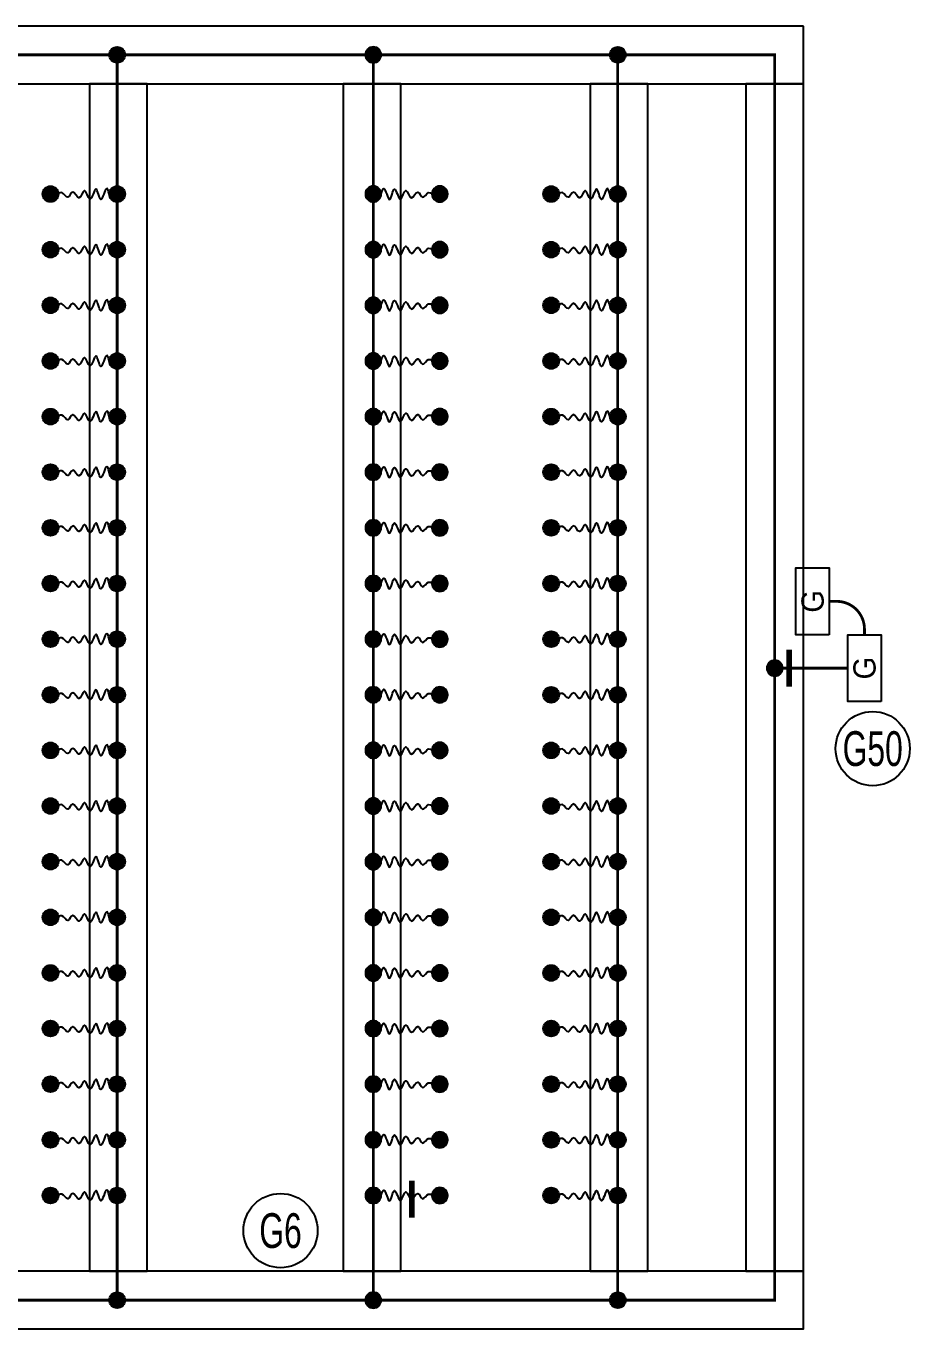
# Model space of a CAD drawing. Header units: millimetres. Extents: x -120884 to 122161, y 4425 to 84147.
# Drawn here: x -47852 to -38393, y 36687 to 50738 of the extents above; entities that cross this region are included whole.
import ezdxf
from ezdxf.enums import TextEntityAlignment as Align

# ---------------------------------------------------------------- set-up
doc = ezdxf.new("R2010")
doc.units = ezdxf.units.MM
doc.header["$LTSCALE"] = 150
doc.linetypes.add('D1', pattern=[3, 1, -1, 1])
for name, color, linetype in [('------99 Grounding_Grounding Terminal Board_T', 2, 'Continuous'), ('-----21 Embeded Wire in Ceiling or Wall_전기', 3, 'Continuous'), ('-----27 Communication Cable Tray', 2, 'Continuous'), ('-----29 Indicator', 1, 'Continuous'), ('-----30 Text', 2, 'Continuous')]:
    doc.layers.add(name, color=color, linetype=linetype)
doc.styles.add('ELEC', font='')
doc.styles.get('ELEC').set_extended_font_data('Dotum')

# ---------------------------------------------------------------- blocks, each defined once
blk = doc.blocks.new('A13')
blk.add_lwpolyline([(-5.759123780535447e-06, -299.9999958128319), (-5.759123780535447e-06, 4.187168087810278e-06), (599.9999942408763, 4.187168087810278e-06), (599.9999942408763, -299.9999958128319)], close=True)
at = {"style": 'ELEC'}
blk.add_text('G', height=200, dxfattribs=at).set_placement((299.9999942408758, -149.9999958128319), align=Align.MIDDLE)
blk = doc.blocks.new('A$C10f95c32')
h = blk.add_hatch(color=0)
edge = h.paths.add_edge_path()
edge.add_arc((64.00719340983778, 64.00719340983778), 64.0071934098378, 720.0000000000341, 1080.000000000034, ccw=False)
at = {"color": 0}
blk.add_circle((64.00719340983778, 64.00719340983778), 64.0071934098378, dxfattribs=at)

msp = doc.modelspace()

# ---------------------------------------------------------------- linework, layer by layer
at = {"layer": '-----21 Embeded Wire in Ceiling or Wall_전기', "linetype": 'D1', "ltscale": 0.5, "const_width": 30, "elevation": 6.03217089559932e-10}
msp.add_lwpolyline([(-99799.64994898603, 50427.09825477318), (-39775.63594410513, 50427.09825477318), (-39775.63594410513, 36997.71269634494), (-99799.64994898603, 36997.71269634494)], close=True, dxfattribs=at)
at = {"layer": '-----21 Embeded Wire in Ceiling or Wall_전기', "linetype": 'D1', "ltscale": 0.5, "const_width": 30}
for points, elevation in [([(-46869.0150966635, 36997.71269634494), (-46869.0150966635, 50427.09825477318)], 6.03217089559932e-10), ([(-44106.26776992806, 36997.71269634494), (-44106.26776992806, 50427.09825477318)], 6.03217089559932e-10), ([(-41469.0150966635, 36997.71269634494), (-41469.0150966635, 50427.09825477318)], 6.03217089559932e-10), ([(-38987.64143832041, 43813.63047018053), (-39775.63594410513, 43813.63047018053)], 9.153958745935732e-10)]:
    msp.add_lwpolyline(points, dxfattribs=dict(at, elevation=elevation))
at = {"layer": '-----21 Embeded Wire in Ceiling or Wall_전기', "linetype": 'D1', "ltscale": 0.5, "const_width": 30, "elevation": 3.165766516662928e-10}
msp.add_lwpolyline([(-38807.64143329579, 44173.63047018053), (-38807.64143329579, 44233.63047018053, 0.414213562373095), (-39107.64143329579, 44533.63047018053), (-39187.64142827119, 44533.63047018053)], format="xyb", dxfattribs=at)
at = {"layer": '-----21 Embeded Wire in Ceiling or Wall_전기'}
for points in [[(-46869.01509667092, 48926.22203421002), (-46922.68903216856, 48867.39000598618), (-46981.82421840492, 48984.87472266066), (-47045.72188344991, 48868.06884000232), (-47096.70129249638, 48978.76335923994), (-47163.99483441698, 48872.14370137439), (-47221.09301022577, 48963.82251042142), (-47281.58964140617, 48885.72595352304), (-47348.88318332678, 48948.20375622433), (-47401.22145882269, 48891.15848292751), (-47464.60858201256, 48941.41170151249), (-47548.21625680613, 48912.21069516658), (-47587.6414332939, 48926.22203421002)], [(-44106.26776992064, 48926.22203421002), (-44052.59383442299, 48867.39000598618), (-43993.45864818664, 48984.87472266066), (-43929.56098314165, 48868.06884000232), (-43878.58157409518, 48978.76335923994), (-43811.28803217458, 48872.14370137439), (-43754.18985636579, 48963.82251042142), (-43693.69322518539, 48885.72595352304), (-43626.39968326478, 48948.20375622433), (-43574.06140776887, 48891.15848292751), (-43510.674284579, 48941.41170151249), (-43427.06660978543, 48912.21069516658), (-43387.64143329766, 48926.22203421002)], [(-41469.01509667092, 48926.22203421002), (-41522.68903216856, 48867.39000598618), (-41581.82421840492, 48984.87472266066), (-41645.72188344991, 48868.06884000232), (-41696.70129249638, 48978.76335923994), (-41763.99483441698, 48872.14370137439), (-41821.09301022577, 48963.82251042142), (-41881.58964140617, 48885.72595352304), (-41948.88318332678, 48948.20375622433), (-42001.22145882269, 48891.15848292751), (-42064.60858201256, 48941.41170151249), (-42148.21625680613, 48912.21069516658), (-42187.6414332939, 48926.22203421002)], [(-46869.01509667092, 48326.22203421002), (-46922.68903216856, 48267.39000598618), (-46981.82421840492, 48384.87472266066), (-47045.72188344991, 48268.06884000232), (-47096.70129249638, 48378.76335923994), (-47163.99483441698, 48272.14370137439), (-47221.09301022577, 48363.82251042142), (-47281.58964140617, 48285.72595352304), (-47348.88318332678, 48348.20375622433), (-47401.22145882269, 48291.15848292751), (-47464.60858201256, 48341.41170151249), (-47548.21625680613, 48312.21069516658), (-47587.6414332939, 48326.22203421002)], [(-44106.26776992064, 48326.22203421002), (-44052.59383442299, 48267.39000598618), (-43993.45864818664, 48384.87472266066), (-43929.56098314165, 48268.06884000232), (-43878.58157409518, 48378.76335923994), (-43811.28803217458, 48272.14370137439), (-43754.18985636579, 48363.82251042142), (-43693.69322518539, 48285.72595352304), (-43626.39968326478, 48348.20375622433), (-43574.06140776887, 48291.15848292751), (-43510.674284579, 48341.41170151249), (-43427.06660978543, 48312.21069516658), (-43387.64143329766, 48326.22203421002)], [(-41469.01509667092, 48326.22203421002), (-41522.68903216856, 48267.39000598618), (-41581.82421840492, 48384.87472266066), (-41645.72188344991, 48268.06884000232), (-41696.70129249638, 48378.76335923994), (-41763.99483441698, 48272.14370137439), (-41821.09301022577, 48363.82251042142), (-41881.58964140617, 48285.72595352304), (-41948.88318332678, 48348.20375622433), (-42001.22145882269, 48291.15848292751), (-42064.60858201256, 48341.41170151249), (-42148.21625680613, 48312.21069516658), (-42187.6414332939, 48326.22203421002)], [(-46869.01509667092, 47726.22203421002), (-46922.68903216856, 47667.39000598618), (-46981.82421840492, 47784.87472266066), (-47045.72188344991, 47668.06884000232), (-47096.70129249638, 47778.76335923994), (-47163.99483441698, 47672.14370137439), (-47221.09301022577, 47763.82251042142), (-47281.58964140617, 47685.72595352304), (-47348.88318332678, 47748.20375622433), (-47401.22145882269, 47691.15848292751), (-47464.60858201256, 47741.41170151249), (-47548.21625680613, 47712.21069516658), (-47587.6414332939, 47726.22203421002)], [(-44106.26776992064, 47726.22203421002), (-44052.59383442299, 47667.39000598618), (-43993.45864818664, 47784.87472266066), (-43929.56098314165, 47668.06884000232), (-43878.58157409518, 47778.76335923994), (-43811.28803217458, 47672.14370137439), (-43754.18985636579, 47763.82251042142), (-43693.69322518539, 47685.72595352304), (-43626.39968326478, 47748.20375622433), (-43574.06140776887, 47691.15848292751), (-43510.674284579, 47741.41170151249), (-43427.06660978543, 47712.21069516658), (-43387.64143329766, 47726.22203421002)], [(-41469.01509667092, 47726.22203421002), (-41522.68903216856, 47667.39000598618), (-41581.82421840492, 47784.87472266066), (-41645.72188344991, 47668.06884000232), (-41696.70129249638, 47778.76335923994), (-41763.99483441698, 47672.14370137439), (-41821.09301022577, 47763.82251042142), (-41881.58964140617, 47685.72595352304), (-41948.88318332678, 47748.20375622433), (-42001.22145882269, 47691.15848292751), (-42064.60858201256, 47741.41170151249), (-42148.21625680613, 47712.21069516658), (-42187.6414332939, 47726.22203421002)], [(-46869.01509667092, 47126.22203421002), (-46922.68903216856, 47067.39000598618), (-46981.82421840492, 47184.87472266066), (-47045.72188344991, 47068.06884000232), (-47096.70129249638, 47178.76335923994), (-47163.99483441698, 47072.14370137439), (-47221.09301022577, 47163.82251042142), (-47281.58964140617, 47085.72595352304), (-47348.88318332678, 47148.20375622433), (-47401.22145882269, 47091.15848292751), (-47464.60858201256, 47141.41170151249), (-47548.21625680613, 47112.21069516658), (-47587.6414332939, 47126.22203421002)], [(-44106.26776992064, 47126.22203421002), (-44052.59383442299, 47067.39000598618), (-43993.45864818664, 47184.87472266066), (-43929.56098314165, 47068.06884000232), (-43878.58157409518, 47178.76335923994), (-43811.28803217458, 47072.14370137439), (-43754.18985636579, 47163.82251042142), (-43693.69322518539, 47085.72595352304), (-43626.39968326478, 47148.20375622433), (-43574.06140776887, 47091.15848292751), (-43510.674284579, 47141.41170151249), (-43427.06660978543, 47112.21069516658), (-43387.64143329766, 47126.22203421002)], [(-41469.01509667092, 47126.22203421002), (-41522.68903216856, 47067.39000598618), (-41581.82421840492, 47184.87472266066), (-41645.72188344991, 47068.06884000232), (-41696.70129249638, 47178.76335923994), (-41763.99483441698, 47072.14370137439), (-41821.09301022577, 47163.82251042142), (-41881.58964140617, 47085.72595352304), (-41948.88318332678, 47148.20375622433), (-42001.22145882269, 47091.15848292751), (-42064.60858201256, 47141.41170151249), (-42148.21625680613, 47112.21069516658), (-42187.6414332939, 47126.22203421002)], [(-46869.01509667092, 46526.22203421002), (-46922.68903216856, 46467.39000598618), (-46981.82421840492, 46584.87472266066), (-47045.72188344991, 46468.06884000232), (-47096.70129249638, 46578.76335923994), (-47163.99483441698, 46472.14370137439), (-47221.09301022577, 46563.82251042142), (-47281.58964140617, 46485.72595352304), (-47348.88318332678, 46548.20375622433), (-47401.22145882269, 46491.15848292751), (-47464.60858201256, 46541.41170151249), (-47548.21625680613, 46512.21069516658), (-47587.6414332939, 46526.22203421002)], [(-44106.26776992064, 46526.22203421002), (-44052.59383442299, 46467.39000598618), (-43993.45864818664, 46584.87472266066), (-43929.56098314165, 46468.06884000232), (-43878.58157409518, 46578.76335923994), (-43811.28803217458, 46472.14370137439), (-43754.18985636579, 46563.82251042142), (-43693.69322518539, 46485.72595352304), (-43626.39968326478, 46548.20375622433), (-43574.06140776887, 46491.15848292751), (-43510.674284579, 46541.41170151249), (-43427.06660978543, 46512.21069516658), (-43387.64143329766, 46526.22203421002)], [(-41469.01509667092, 46526.22203421002), (-41522.68903216856, 46467.39000598618), (-41581.82421840492, 46584.87472266066), (-41645.72188344991, 46468.06884000232), (-41696.70129249638, 46578.76335923994), (-41763.99483441698, 46472.14370137439), (-41821.09301022577, 46563.82251042142), (-41881.58964140617, 46485.72595352304), (-41948.88318332678, 46548.20375622433), (-42001.22145882269, 46491.15848292751), (-42064.60858201256, 46541.41170151249), (-42148.21625680613, 46512.21069516658), (-42187.6414332939, 46526.22203421002)], [(-46869.01509667089, 45926.22203421002), (-46922.68903216854, 45867.39000598618), (-46981.82421840489, 45984.87472266066), (-47045.72188344988, 45868.06884000232), (-47096.70129249635, 45978.76335923994), (-47163.99483441695, 45872.14370137439), (-47221.09301022574, 45963.82251042142), (-47281.58964140614, 45885.72595352304), (-47348.88318332675, 45948.20375622433), (-47401.22145882266, 45891.15848292751), (-47464.60858201253, 45941.41170151249), (-47548.2162568061, 45912.21069516658), (-47587.64143329387, 45926.22203421002)], [(-44106.26776992064, 45926.22203421002), (-44052.59383442299, 45867.39000598618), (-43993.45864818664, 45984.87472266066), (-43929.56098314165, 45868.06884000232), (-43878.58157409518, 45978.76335923994), (-43811.28803217458, 45872.14370137439), (-43754.18985636579, 45963.82251042142), (-43693.69322518539, 45885.72595352304), (-43626.39968326478, 45948.20375622433), (-43574.06140776887, 45891.15848292751), (-43510.674284579, 45941.41170151249), (-43427.06660978543, 45912.21069516658), (-43387.64143329766, 45926.22203421002)], [(-41469.01509667089, 45926.22203421002), (-41522.68903216854, 45867.39000598618), (-41581.82421840489, 45984.87472266066), (-41645.72188344988, 45868.06884000232), (-41696.70129249635, 45978.76335923994), (-41763.99483441695, 45872.14370137439), (-41821.09301022574, 45963.82251042142), (-41881.58964140614, 45885.72595352304), (-41948.88318332675, 45948.20375622433), (-42001.22145882266, 45891.15848292751), (-42064.60858201253, 45941.41170151249), (-42148.2162568061, 45912.21069516658), (-42187.64143329387, 45926.22203421002)], [(-46869.01509667089, 45326.22203421002), (-46922.68903216854, 45267.39000598618), (-46981.82421840489, 45384.87472266066), (-47045.72188344988, 45268.06884000232), (-47096.70129249635, 45378.76335923994), (-47163.99483441695, 45272.14370137439), (-47221.09301022574, 45363.82251042142), (-47281.58964140614, 45285.72595352304), (-47348.88318332675, 45348.20375622433), (-47401.22145882266, 45291.15848292751), (-47464.60858201253, 45341.41170151249), (-47548.2162568061, 45312.21069516658), (-47587.64143329387, 45326.22203421002)], [(-44106.26776992064, 45326.22203421002), (-44052.59383442299, 45267.39000598618), (-43993.45864818664, 45384.87472266066), (-43929.56098314165, 45268.06884000232), (-43878.58157409518, 45378.76335923994), (-43811.28803217458, 45272.14370137439), (-43754.18985636579, 45363.82251042142), (-43693.69322518539, 45285.72595352304), (-43626.39968326478, 45348.20375622433), (-43574.06140776887, 45291.15848292751), (-43510.674284579, 45341.41170151249), (-43427.06660978543, 45312.21069516658), (-43387.64143329766, 45326.22203421002)], [(-41469.01509667089, 45326.22203421002), (-41522.68903216854, 45267.39000598618), (-41581.82421840489, 45384.87472266066), (-41645.72188344988, 45268.06884000232), (-41696.70129249635, 45378.76335923994), (-41763.99483441695, 45272.14370137439), (-41821.09301022574, 45363.82251042142), (-41881.58964140614, 45285.72595352304), (-41948.88318332675, 45348.20375622433), (-42001.22145882266, 45291.15848292751), (-42064.60858201253, 45341.41170151249), (-42148.2162568061, 45312.21069516658), (-42187.64143329387, 45326.22203421002)], [(-46869.01509667089, 44726.22203421002), (-46922.68903216854, 44667.39000598618), (-46981.82421840489, 44784.87472266066), (-47045.72188344988, 44668.06884000232), (-47096.70129249635, 44778.76335923994), (-47163.99483441695, 44672.14370137439), (-47221.09301022574, 44763.82251042142), (-47281.58964140614, 44685.72595352304), (-47348.88318332675, 44748.20375622433), (-47401.22145882266, 44691.15848292751), (-47464.60858201253, 44741.41170151249), (-47548.2162568061, 44712.21069516658), (-47587.64143329387, 44726.22203421002)], [(-44106.26776992064, 44726.22203421002), (-44052.59383442299, 44667.39000598618), (-43993.45864818664, 44784.87472266066), (-43929.56098314165, 44668.06884000232), (-43878.58157409518, 44778.76335923994), (-43811.28803217458, 44672.14370137439), (-43754.18985636579, 44763.82251042142), (-43693.69322518539, 44685.72595352304), (-43626.39968326478, 44748.20375622433), (-43574.06140776887, 44691.15848292751), (-43510.674284579, 44741.41170151249), (-43427.06660978543, 44712.21069516658), (-43387.64143329766, 44726.22203421002)], [(-41469.01509667089, 44726.22203421002), (-41522.68903216854, 44667.39000598618), (-41581.82421840489, 44784.87472266066), (-41645.72188344988, 44668.06884000232), (-41696.70129249635, 44778.76335923994), (-41763.99483441695, 44672.14370137439), (-41821.09301022574, 44763.82251042142), (-41881.58964140614, 44685.72595352304), (-41948.88318332675, 44748.20375622433), (-42001.22145882266, 44691.15848292751), (-42064.60858201253, 44741.41170151249), (-42148.2162568061, 44712.21069516658), (-42187.64143329387, 44726.22203421002)], [(-46869.01509667089, 44126.22203421002), (-46922.68903216854, 44067.39000598618), (-46981.82421840489, 44184.87472266066), (-47045.72188344988, 44068.06884000232), (-47096.70129249635, 44178.76335923994), (-47163.99483441695, 44072.14370137439), (-47221.09301022574, 44163.82251042142), (-47281.58964140614, 44085.72595352304), (-47348.88318332675, 44148.20375622433), (-47401.22145882266, 44091.15848292751), (-47464.60858201253, 44141.41170151249), (-47548.2162568061, 44112.21069516658), (-47587.64143329387, 44126.22203421002)], [(-44106.26776992064, 44126.22203421002), (-44052.59383442299, 44067.39000598618), (-43993.45864818664, 44184.87472266066), (-43929.56098314165, 44068.06884000232), (-43878.58157409518, 44178.76335923994), (-43811.28803217458, 44072.14370137439), (-43754.18985636579, 44163.82251042142), (-43693.69322518539, 44085.72595352304), (-43626.39968326478, 44148.20375622433), (-43574.06140776887, 44091.15848292751), (-43510.674284579, 44141.41170151249), (-43427.06660978543, 44112.21069516658), (-43387.64143329766, 44126.22203421002)], [(-41469.01509667089, 44126.22203421002), (-41522.68903216854, 44067.39000598618), (-41581.82421840489, 44184.87472266066), (-41645.72188344988, 44068.06884000232), (-41696.70129249635, 44178.76335923994), (-41763.99483441695, 44072.14370137439), (-41821.09301022574, 44163.82251042142), (-41881.58964140614, 44085.72595352304), (-41948.88318332675, 44148.20375622433), (-42001.22145882266, 44091.15848292751), (-42064.60858201253, 44141.41170151249), (-42148.2162568061, 44112.21069516658), (-42187.64143329387, 44126.22203421002)], [(-46869.01509667089, 43526.22203421002), (-46922.68903216854, 43467.39000598618), (-46981.82421840489, 43584.87472266066), (-47045.72188344988, 43468.06884000232), (-47096.70129249635, 43578.76335923994), (-47163.99483441695, 43472.14370137439), (-47221.09301022574, 43563.82251042142), (-47281.58964140614, 43485.72595352304), (-47348.88318332675, 43548.20375622433), (-47401.22145882266, 43491.15848292751), (-47464.60858201253, 43541.41170151249), (-47548.2162568061, 43512.21069516658), (-47587.64143329387, 43526.22203421002)], [(-44106.26776992064, 43526.22203421002), (-44052.59383442299, 43467.39000598618), (-43993.45864818664, 43584.87472266066), (-43929.56098314165, 43468.06884000232), (-43878.58157409518, 43578.76335923994), (-43811.28803217458, 43472.14370137439), (-43754.18985636579, 43563.82251042142), (-43693.69322518539, 43485.72595352304), (-43626.39968326478, 43548.20375622433), (-43574.06140776887, 43491.15848292751), (-43510.674284579, 43541.41170151249), (-43427.06660978543, 43512.21069516658), (-43387.64143329766, 43526.22203421002)], [(-41469.01509667089, 43526.22203421002), (-41522.68903216854, 43467.39000598618), (-41581.82421840489, 43584.87472266066), (-41645.72188344988, 43468.06884000232), (-41696.70129249635, 43578.76335923994), (-41763.99483441695, 43472.14370137439), (-41821.09301022574, 43563.82251042142), (-41881.58964140614, 43485.72595352304), (-41948.88318332675, 43548.20375622433), (-42001.22145882266, 43491.15848292751), (-42064.60858201253, 43541.41170151249), (-42148.2162568061, 43512.21069516658), (-42187.64143329387, 43526.22203421002)], [(-46869.01509667089, 42926.22203421002), (-46922.68903216854, 42867.39000598618), (-46981.82421840489, 42984.87472266066), (-47045.72188344988, 42868.06884000232), (-47096.70129249635, 42978.76335923994), (-47163.99483441695, 42872.14370137439), (-47221.09301022574, 42963.82251042142), (-47281.58964140614, 42885.72595352304), (-47348.88318332675, 42948.20375622433), (-47401.22145882266, 42891.15848292751), (-47464.60858201253, 42941.41170151249), (-47548.2162568061, 42912.21069516658), (-47587.64143329387, 42926.22203421002)], [(-44106.26776992067, 42926.22203421002), (-44052.59383442302, 42867.39000598618), (-43993.45864818667, 42984.87472266066), (-43929.56098314168, 42868.06884000232), (-43878.58157409521, 42978.76335923994), (-43811.28803217461, 42872.14370137439), (-43754.18985636582, 42963.82251042142), (-43693.69322518542, 42885.72595352304), (-43626.39968326481, 42948.20375622433), (-43574.0614077689, 42891.15848292751), (-43510.67428457903, 42941.41170151249), (-43427.06660978546, 42912.21069516658), (-43387.64143329769, 42926.22203421002)], [(-41469.01509667089, 42926.22203421002), (-41522.68903216854, 42867.39000598618), (-41581.82421840489, 42984.87472266066), (-41645.72188344988, 42868.06884000232), (-41696.70129249635, 42978.76335923994), (-41763.99483441695, 42872.14370137439), (-41821.09301022574, 42963.82251042142), (-41881.58964140614, 42885.72595352304), (-41948.88318332675, 42948.20375622433), (-42001.22145882266, 42891.15848292751), (-42064.60858201253, 42941.41170151249), (-42148.2162568061, 42912.21069516658), (-42187.64143329387, 42926.22203421002)], [(-46869.01509667089, 42326.22203421002), (-46922.68903216854, 42267.39000598618), (-46981.82421840489, 42384.87472266066), (-47045.72188344988, 42268.06884000232), (-47096.70129249635, 42378.76335923994), (-47163.99483441695, 42272.14370137439), (-47221.09301022574, 42363.82251042142), (-47281.58964140614, 42285.72595352304), (-47348.88318332675, 42348.20375622433), (-47401.22145882266, 42291.15848292751), (-47464.60858201253, 42341.41170151249), (-47548.2162568061, 42312.21069516658), (-47587.64143329387, 42326.22203421002)], [(-44106.26776992067, 42326.22203421002), (-44052.59383442302, 42267.39000598618), (-43993.45864818667, 42384.87472266066), (-43929.56098314168, 42268.06884000232), (-43878.58157409521, 42378.76335923994), (-43811.28803217461, 42272.14370137439), (-43754.18985636582, 42363.82251042142), (-43693.69322518542, 42285.72595352304), (-43626.39968326481, 42348.20375622433), (-43574.0614077689, 42291.15848292751), (-43510.67428457903, 42341.41170151249), (-43427.06660978546, 42312.21069516658), (-43387.64143329769, 42326.22203421002)], [(-41469.01509667089, 42326.22203421002), (-41522.68903216854, 42267.39000598618), (-41581.82421840489, 42384.87472266066), (-41645.72188344988, 42268.06884000232), (-41696.70129249635, 42378.76335923994), (-41763.99483441695, 42272.14370137439), (-41821.09301022574, 42363.82251042142), (-41881.58964140614, 42285.72595352304), (-41948.88318332675, 42348.20375622433), (-42001.22145882266, 42291.15848292751), (-42064.60858201253, 42341.41170151249), (-42148.2162568061, 42312.21069516658), (-42187.64143329387, 42326.22203421002)], [(-46869.01509667089, 41726.22203421002), (-46922.68903216854, 41667.39000598618), (-46981.82421840489, 41784.87472266066), (-47045.72188344988, 41668.06884000232), (-47096.70129249635, 41778.76335923994), (-47163.99483441695, 41672.14370137439), (-47221.09301022574, 41763.82251042142), (-47281.58964140614, 41685.72595352304), (-47348.88318332675, 41748.20375622433), (-47401.22145882266, 41691.15848292751), (-47464.60858201253, 41741.41170151249), (-47548.2162568061, 41712.21069516658), (-47587.64143329387, 41726.22203421002)], [(-44106.26776992067, 41726.22203421002), (-44052.59383442302, 41667.39000598618), (-43993.45864818667, 41784.87472266066), (-43929.56098314168, 41668.06884000232), (-43878.58157409521, 41778.76335923994), (-43811.28803217461, 41672.14370137439), (-43754.18985636582, 41763.82251042142), (-43693.69322518542, 41685.72595352304), (-43626.39968326481, 41748.20375622433), (-43574.0614077689, 41691.15848292751), (-43510.67428457903, 41741.41170151249), (-43427.06660978546, 41712.21069516658), (-43387.64143329769, 41726.22203421002)], [(-41469.01509667089, 41726.22203421002), (-41522.68903216854, 41667.39000598618), (-41581.82421840489, 41784.87472266066), (-41645.72188344988, 41668.06884000232), (-41696.70129249635, 41778.76335923994), (-41763.99483441695, 41672.14370137439), (-41821.09301022574, 41763.82251042142), (-41881.58964140614, 41685.72595352304), (-41948.88318332675, 41748.20375622433), (-42001.22145882266, 41691.15848292751), (-42064.60858201253, 41741.41170151249), (-42148.2162568061, 41712.21069516658), (-42187.64143329387, 41726.22203421002)], [(-46869.01509667275, 41126.22203421), (-46922.6890321704, 41067.39000598616), (-46981.82421840675, 41184.87472266064), (-47045.72188345174, 41068.0688400023), (-47096.70129249821, 41178.76335923991), (-47163.99483441882, 41072.14370137436), (-47221.0930102276, 41163.8225104214), (-47281.58964140801, 41085.72595352302), (-47348.88318332861, 41148.20375622431), (-47401.22145882453, 41091.15848292749), (-47464.60858201439, 41141.41170151247), (-47548.21625680797, 41112.21069516656), (-47587.64143329574, 41126.22203421)], [(-44106.26776991881, 41126.22203421), (-44052.59383442116, 41067.39000598616), (-43993.45864818481, 41184.87472266064), (-43929.56098313982, 41068.0688400023), (-43878.58157409335, 41178.76335923991), (-43811.28803217274, 41072.14370137436), (-43754.18985636396, 41163.8225104214), (-43693.69322518355, 41085.72595352302), (-43626.39968326295, 41148.20375622431), (-43574.06140776703, 41091.15848292749), (-43510.67428457717, 41141.41170151247), (-43427.06660978359, 41112.21069516656), (-43387.64143329582, 41126.22203421)], [(-41469.01509667275, 41126.22203421), (-41522.6890321704, 41067.39000598616), (-41581.82421840675, 41184.87472266064), (-41645.72188345174, 41068.0688400023), (-41696.70129249821, 41178.76335923991), (-41763.99483441882, 41072.14370137436), (-41821.0930102276, 41163.8225104214), (-41881.58964140801, 41085.72595352302), (-41948.88318332861, 41148.20375622431), (-42001.22145882453, 41091.15848292749), (-42064.60858201439, 41141.41170151247), (-42148.21625680797, 41112.21069516656), (-42187.64143329574, 41126.22203421)], [(-46869.01509667462, 40526.22203420998), (-46922.68903217226, 40467.39000598613), (-46981.82421840861, 40584.87472266062), (-47045.7218834536, 40468.06884000228), (-47096.70129250007, 40578.76335923989), (-47163.99483442068, 40472.14370137434), (-47221.09301022947, 40563.82251042138), (-47281.58964140987, 40485.725953523), (-47348.88318333047, 40548.20375622429), (-47401.22145882639, 40491.15848292747), (-47464.60858201626, 40541.41170151245), (-47548.21625680983, 40512.21069516653), (-47587.6414332976, 40526.22203420998)], [(-44106.26776991694, 40526.22203420998), (-44052.5938344193, 40467.39000598613), (-43993.45864818295, 40584.87472266062), (-43929.56098313796, 40468.06884000228), (-43878.58157409148, 40578.76335923989), (-43811.28803217088, 40472.14370137434), (-43754.18985636209, 40563.82251042138), (-43693.69322518169, 40485.725953523), (-43626.39968326109, 40548.20375622429), (-43574.06140776517, 40491.15848292747), (-43510.6742845753, 40541.41170151245), (-43427.06660978173, 40512.21069516653), (-43387.64143329396, 40526.22203420998)], [(-41469.01509667462, 40526.22203420998), (-41522.68903217226, 40467.39000598613), (-41581.82421840861, 40584.87472266062), (-41645.7218834536, 40468.06884000228), (-41696.70129250007, 40578.76335923989), (-41763.99483442068, 40472.14370137434), (-41821.09301022947, 40563.82251042138), (-41881.58964140987, 40485.725953523), (-41948.88318333047, 40548.20375622429), (-42001.22145882639, 40491.15848292747), (-42064.60858201626, 40541.41170151245), (-42148.21625680983, 40512.21069516653), (-42187.6414332976, 40526.22203420998)], [(-46869.01509667648, 39926.22203420995), (-46922.68903217412, 39867.39000598611), (-46981.82421841047, 39984.8747226606), (-47045.72188345547, 39868.06884000226), (-47096.70129250194, 39978.76335923987), (-47163.99483442254, 39872.14370137432), (-47221.09301023133, 39963.82251042136), (-47281.58964141173, 39885.72595352298), (-47348.88318333233, 39948.20375622427), (-47401.22145882825, 39891.15848292744), (-47464.60858201812, 39941.41170151243), (-47548.21625681169, 39912.21069516651), (-47587.64143329946, 39926.22203420995)], [(-44106.26776991508, 39926.22203420995), (-44052.59383441744, 39867.39000598611), (-43993.45864818108, 39984.8747226606), (-43929.56098313609, 39868.06884000226), (-43878.58157408962, 39978.76335923987), (-43811.28803216902, 39872.14370137432), (-43754.18985636023, 39963.82251042136), (-43693.69322517983, 39885.72595352298), (-43626.39968325922, 39948.20375622427), (-43574.06140776331, 39891.15848292744), (-43510.67428457344, 39941.41170151243), (-43427.06660977987, 39912.21069516651), (-43387.6414332921, 39926.22203420995)], [(-41469.01509667648, 39926.22203420995), (-41522.68903217412, 39867.39000598611), (-41581.82421841047, 39984.8747226606), (-41645.72188345547, 39868.06884000226), (-41696.70129250194, 39978.76335923987), (-41763.99483442254, 39872.14370137432), (-41821.09301023133, 39963.82251042136), (-41881.58964141173, 39885.72595352298), (-41948.88318333233, 39948.20375622427), (-42001.22145882825, 39891.15848292744), (-42064.60858201812, 39941.41170151243), (-42148.21625681169, 39912.21069516651), (-42187.64143329946, 39926.22203420995)], [(-46869.01509667834, 39326.22203420993), (-46922.68903217599, 39267.39000598609), (-46981.82421841234, 39384.87472266058), (-47045.72188345733, 39268.06884000223), (-47096.7012925038, 39378.76335923985), (-47163.9948344244, 39272.1437013743), (-47221.09301023319, 39363.82251042133), (-47281.58964141359, 39285.72595352295), (-47348.8831833342, 39348.20375622425), (-47401.22145883011, 39291.15848292742), (-47464.60858201998, 39341.41170151241), (-47548.21625681355, 39312.21069516649), (-47587.64143330132, 39326.22203420993)], [(-44106.26776991322, 39326.22203420993), (-44052.59383441557, 39267.39000598609), (-43993.45864817922, 39384.87472266058), (-43929.56098313423, 39268.06884000223), (-43878.58157408776, 39378.76335923985), (-43811.28803216715, 39272.1437013743), (-43754.18985635837, 39363.82251042133), (-43693.69322517797, 39285.72595352295), (-43626.39968325736, 39348.20375622425), (-43574.06140776144, 39291.15848292742), (-43510.67428457158, 39341.41170151241), (-43427.066609778, 39312.21069516649), (-43387.64143329023, 39326.22203420993)], [(-41469.01509667834, 39326.22203420993), (-41522.68903217599, 39267.39000598609), (-41581.82421841234, 39384.87472266058), (-41645.72188345733, 39268.06884000223), (-41696.7012925038, 39378.76335923985), (-41763.9948344244, 39272.1437013743), (-41821.09301023319, 39363.82251042133), (-41881.58964141359, 39285.72595352295), (-41948.8831833342, 39348.20375622425), (-42001.22145883011, 39291.15848292742), (-42064.60858201998, 39341.41170151241), (-42148.21625681355, 39312.21069516649), (-42187.64143330132, 39326.22203420993)], [(-46869.01509667092, 38726.22203421002), (-46922.68903216856, 38667.39000598618), (-46981.82421840492, 38784.87472266066), (-47045.72188344991, 38668.06884000232), (-47096.70129249638, 38778.76335923994), (-47163.99483441698, 38672.14370137439), (-47221.09301022577, 38763.82251042142), (-47281.58964140617, 38685.72595352304), (-47348.88318332678, 38748.20375622433), (-47401.22145882269, 38691.15848292751), (-47464.60858201256, 38741.41170151249), (-47548.21625680613, 38712.21069516658), (-47587.6414332939, 38726.22203421002)], [(-44106.26776992064, 38726.22203421002), (-44052.59383442299, 38667.39000598618), (-43993.45864818664, 38784.87472266066), (-43929.56098314165, 38668.06884000232), (-43878.58157409518, 38778.76335923994), (-43811.28803217458, 38672.14370137439), (-43754.18985636579, 38763.82251042142), (-43693.69322518539, 38685.72595352304), (-43626.39968326478, 38748.20375622433), (-43574.06140776887, 38691.15848292751), (-43510.674284579, 38741.41170151249), (-43427.06660978543, 38712.21069516658), (-43387.64143329766, 38726.22203421002)], [(-41469.01509667092, 38726.22203421002), (-41522.68903216856, 38667.39000598618), (-41581.82421840492, 38784.87472266066), (-41645.72188344991, 38668.06884000232), (-41696.70129249638, 38778.76335923994), (-41763.99483441698, 38672.14370137439), (-41821.09301022577, 38763.82251042142), (-41881.58964140617, 38685.72595352304), (-41948.88318332678, 38748.20375622433), (-42001.22145882269, 38691.15848292751), (-42064.60858201256, 38741.41170151249), (-42148.21625680613, 38712.21069516658), (-42187.6414332939, 38726.22203421002)], [(-46869.0150966635, 38126.22203421011), (-46922.68903216114, 38067.39000598626), (-46981.82421839749, 38184.87472266075), (-47045.72188344249, 38068.06884000241), (-47096.70129248896, 38178.76335924002), (-47163.99483440956, 38072.14370137447), (-47221.09301021835, 38163.82251042151), (-47281.58964139875, 38085.72595352313), (-47348.88318331935, 38148.20375622442), (-47401.22145881527, 38091.1584829276), (-47464.60858200514, 38141.41170151258), (-47548.21625679871, 38112.21069516666), (-47587.64143328648, 38126.22203421011)], [(-44106.26776992806, 38126.22203421011), (-44052.59383443042, 38067.39000598626), (-43993.45864819406, 38184.87472266075), (-43929.56098314907, 38068.06884000241), (-43878.5815741026, 38178.76335924002), (-43811.288032182, 38072.14370137447), (-43754.18985637321, 38163.82251042151), (-43693.69322519281, 38085.72595352313), (-43626.3996832722, 38148.20375622442), (-43574.06140777629, 38091.1584829276), (-43510.67428458642, 38141.41170151258), (-43427.06660979285, 38112.21069516666), (-43387.64143330508, 38126.22203421011)], [(-41469.0150966635, 38126.22203421011), (-41522.68903216114, 38067.39000598626), (-41581.82421839749, 38184.87472266075), (-41645.72188344249, 38068.06884000241), (-41696.70129248896, 38178.76335924002), (-41763.99483440956, 38072.14370137447), (-41821.09301021835, 38163.82251042151), (-41881.58964139875, 38085.72595352313), (-41948.88318331935, 38148.20375622442), (-42001.22145881527, 38091.1584829276), (-42064.60858200514, 38141.41170151258), (-42148.21625679871, 38112.21069516666), (-42187.64143328648, 38126.22203421011)]]:
    msp.add_spline(points, degree=3, dxfattribs=at)
at = {"layer": '-----27 Communication Cable Tray', "color": 9, "elevation": 6.03217089559932e-10}
for points in [[(-39464.68614241926, 50738.04805645907), (-100110.5997506719, 50738.04805645905), (-100110.5997506719, 50116.14845308731), (-39464.68614241926, 50116.14845308733)], [(-47166.21285679282, 37308.66249803087), (-46544.31325342116, 37308.66249803087), (-46544.31325342116, 50116.14845308733), (-47166.21285679282, 50116.14845308733)], [(-44430.97263965322, 37308.66249803087), (-43809.07303628157, 37308.66249803087), (-43809.07303628157, 50116.14845308733), (-44430.97263965322, 50116.14845308733)], [(-41766.21285679282, 37308.66249803087), (-41144.31325342116, 37308.66249803087), (-41144.31325342116, 50116.14845308733), (-41766.21285679282, 50116.14845308733)], [(-40086.58574579097, 37308.662498031), (-39464.68614241929, 37308.662498031), (-39464.68614241929, 50116.14845308744), (-40086.58574579097, 50116.14845308744)], [(-39464.68614241926, 37308.66249803088), (-100110.5997506719, 37308.66249803087), (-100110.5997506719, 36686.76289465913), (-39464.68614241926, 36686.76289465914)]]:
    msp.add_lwpolyline(points, close=True, dxfattribs=at)
at = {"layer": '-----29 Indicator'}
for points, elevation in [([(-39118.96722642817, 42945.63047018053, 0, 0, 0), (-39618.96722642817, 42945.63047018053, 0, 0, 0), (-39618.96722642817, 43613.63047018053, 60, 60, 0), (-39618.96722642817, 44013.63047018053, 0, 0, 0)], 9.153958745935732e-10), ([(-44611.85487673053, 37747.44900635147, 0, 0, 0), (-43691.66519277758, 37747.44900635147, 0, 0, 0), (-43691.66519277758, 37886.41559979943, 60, 60, 0), (-43691.66519277758, 38286.41559979943, 0, 0, 0)], 6.032170897767725e-10)]:
    msp.add_lwpolyline(points, format="xyseb", dxfattribs=dict(at, elevation=elevation))
for centre in [(-38718.96722642817, 42945.63047018053), (-45106.85487673053, 37747.44900635147)]:
    msp.add_circle(centre, 400, dxfattribs=at)

# ---------------------------------------------------------------- block references
at = {"layer": '------99 Grounding_Grounding Terminal Board_T', "xscale": 1.2, "yscale": 1.2, "zscale": 1.2}
for p, rotation in [((-39547.64142324659, 44173.63047709149), 90.00000000000001), ((-38987.64143329581, 43453.63047709149), 90)]:
    msp.add_blockref('A13', p, dxfattribs=dict(at, rotation=rotation))
at = {"layer": '-----21 Embeded Wire in Ceiling or Wall_전기', "yscale": 1.333333333333333, "zscale": 1.333333333333333, "rotation": 180}
for p, xscale in [((-46783.67217210963, 50512.44117931963), 1.333333333333333), ((-44191.61069448193, 50512.44117931963), -1.333333333333333), ((-41383.67217210963, 50512.44117931963), 1.333333333333333), ((-47502.29850874745, 49011.56495875647), 1.333333333333333), ((-46783.67217212447, 49011.56495875647), 1.333333333333333), ((-44191.61069446709, 49011.56495875647), -1.333333333333333), ((-43472.98435784411, 49011.56495875647), -1.333333333333333), ((-42102.29850874745, 49011.56495875647), 1.333333333333333), ((-41383.67217212447, 49011.56495875647), 1.333333333333333), ((-47502.29850874745, 48411.56495875647), 1.333333333333333), ((-46783.67217212447, 48411.56495875647), 1.333333333333333), ((-44191.61069446709, 48411.56495875647), -1.333333333333333), ((-43472.98435784411, 48411.56495875647), -1.333333333333333), ((-42102.29850874745, 48411.56495875647), 1.333333333333333), ((-41383.67217212447, 48411.56495875647), 1.333333333333333), ((-47502.29850874745, 47811.56495875647), 1.333333333333333), ((-46783.67217212447, 47811.56495875647), 1.333333333333333), ((-44191.61069446709, 47811.56495875647), -1.333333333333333), ((-43472.98435784411, 47811.56495875647), -1.333333333333333), ((-42102.29850874745, 47811.56495875647), 1.333333333333333), ((-41383.67217212447, 47811.56495875647), 1.333333333333333), ((-47502.29850874745, 47211.56495875647), 1.333333333333333), ((-46783.67217212447, 47211.56495875647), 1.333333333333333), ((-44191.61069446709, 47211.56495875647), -1.333333333333333), ((-43472.98435784411, 47211.56495875647), -1.333333333333333), ((-42102.29850874745, 47211.56495875647), 1.333333333333333), ((-41383.67217212447, 47211.56495875647), 1.333333333333333), ((-47502.29850874745, 46611.56495875647), 1.333333333333333), ((-46783.67217212447, 46611.56495875647), 1.333333333333333), ((-44191.61069446709, 46611.56495875647), -1.333333333333333), ((-43472.98435784411, 46611.56495875647), -1.333333333333333), ((-42102.29850874745, 46611.56495875647), 1.333333333333333), ((-41383.67217212447, 46611.56495875647), 1.333333333333333), ((-47502.29850874742, 46011.56495875647), 1.333333333333333), ((-46783.67217212444, 46011.56495875647), 1.333333333333333), ((-44191.61069446709, 46011.56495875647), -1.333333333333333), ((-43472.98435784411, 46011.56495875647), -1.333333333333333), ((-42102.29850874742, 46011.56495875647), 1.333333333333333), ((-41383.67217212444, 46011.56495875647), 1.333333333333333), ((-47502.29850874742, 45411.56495875647), 1.333333333333333), ((-46783.67217212444, 45411.56495875647), 1.333333333333333), ((-44191.61069446709, 45411.56495875647), -1.333333333333333), ((-43472.98435784411, 45411.56495875647), -1.333333333333333), ((-42102.29850874742, 45411.56495875647), 1.333333333333333), ((-41383.67217212444, 45411.56495875647), 1.333333333333333), ((-47502.29850874742, 44811.56495875647), 1.333333333333333), ((-46783.67217212444, 44811.56495875647), 1.333333333333333), ((-44191.61069446709, 44811.56495875647), -1.333333333333333), ((-43472.98435784411, 44811.56495875647), -1.333333333333333), ((-42102.29850874742, 44811.56495875647), 1.333333333333333), ((-41383.67217212444, 44811.56495875647), 1.333333333333333), ((-47502.29850874742, 44211.56495875647), 1.333333333333333), ((-46783.67217212444, 44211.56495875647), 1.333333333333333), ((-44191.61069446709, 44211.56495875647), -1.333333333333333), ((-43472.98435784411, 44211.56495875647), -1.333333333333333), ((-42102.29850874742, 44211.56495875647), 1.333333333333333), ((-41383.67217212444, 44211.56495875647), 1.333333333333333), ((-47502.29850874742, 43611.56495875647), 1.333333333333333), ((-46783.67217212444, 43611.56495875647), 1.333333333333333), ((-44191.61069446709, 43611.56495875647), -1.333333333333333), ((-43472.98435784411, 43611.56495875647), -1.333333333333333), ((-42102.29850874742, 43611.56495875647), 1.333333333333333), ((-41383.67217212444, 43611.56495875647), 1.333333333333333), ((-47502.29850874742, 43011.56495875647), 1.333333333333333), ((-46783.67217212444, 43011.56495875647), 1.333333333333333), ((-44191.61069446712, 43011.56495875647), -1.333333333333333), ((-43472.98435784414, 43011.56495875647), -1.333333333333333), ((-42102.29850874742, 43011.56495875647), 1.333333333333333), ((-41383.67217212444, 43011.56495875647), 1.333333333333333), ((-47502.29850874742, 42411.56495875647), 1.333333333333333), ((-46783.67217212444, 42411.56495875647), 1.333333333333333), ((-44191.61069446712, 42411.56495875647), -1.333333333333333), ((-43472.98435784414, 42411.56495875647), -1.333333333333333), ((-42102.29850874742, 42411.56495875647), 1.333333333333333), ((-41383.67217212444, 42411.56495875647), 1.333333333333333), ((-47502.29850874742, 41811.56495875647), 1.333333333333333), ((-46783.67217212444, 41811.56495875647), 1.333333333333333), ((-44191.61069446712, 41811.56495875647), -1.333333333333333), ((-43472.98435784414, 41811.56495875647), -1.333333333333333), ((-42102.29850874742, 41811.56495875647), 1.333333333333333), ((-41383.67217212444, 41811.56495875647), 1.333333333333333), ((-47502.29850874929, 41211.56495875645), 1.333333333333333), ((-46783.6721721263, 41211.56495875645), 1.333333333333333), ((-44191.61069446526, 41211.56495875645), -1.333333333333333), ((-43472.98435784227, 41211.56495875645), -1.333333333333333), ((-42102.29850874929, 41211.56495875645), 1.333333333333333), ((-41383.6721721263, 41211.56495875645), 1.333333333333333), ((-47502.29850875115, 40611.56495875643), 1.333333333333333), ((-46783.67217212816, 40611.56495875643), 1.333333333333333), ((-44191.61069446339, 40611.56495875643), -1.333333333333333), ((-43472.98435784041, 40611.56495875643), -1.333333333333333), ((-42102.29850875115, 40611.56495875643), 1.333333333333333), ((-41383.67217212816, 40611.56495875643), 1.333333333333333), ((-47502.29850875301, 40011.5649587564), 1.333333333333333), ((-46783.67217213003, 40011.5649587564), 1.333333333333333), ((-44191.61069446153, 40011.5649587564), -1.333333333333333), ((-43472.98435783855, 40011.5649587564), -1.333333333333333), ((-42102.29850875301, 40011.5649587564), 1.333333333333333), ((-41383.67217213003, 40011.5649587564), 1.333333333333333), ((-47502.29850875487, 39411.56495875638), 1.333333333333333), ((-46783.67217213189, 39411.56495875638), 1.333333333333333), ((-44191.61069445967, 39411.56495875638), -1.333333333333333), ((-43472.98435783669, 39411.56495875638), -1.333333333333333), ((-42102.29850875487, 39411.56495875638), 1.333333333333333), ((-41383.67217213189, 39411.56495875638), 1.333333333333333), ((-47502.29850874745, 38811.56495875647), 1.333333333333333), ((-46783.67217212447, 38811.56495875647), 1.333333333333333), ((-44191.61069446709, 38811.56495875647), -1.333333333333333), ((-43472.98435784411, 38811.56495875647), -1.333333333333333), ((-42102.29850874745, 38811.56495875647), 1.333333333333333), ((-41383.67217212447, 38811.56495875647), 1.333333333333333), ((-47502.29850874003, 38211.56495875656), 1.333333333333333), ((-46783.67217211705, 38211.56495875656), 1.333333333333333), ((-44191.61069447451, 38211.56495875656), -1.333333333333333), ((-43472.98435785153, 38211.56495875656), -1.333333333333333), ((-42102.29850874003, 38211.56495875656), 1.333333333333333), ((-41383.67217211705, 38211.56495875656), 1.333333333333333), ((-46783.67217211705, 37083.05562089139), 1.333333333333333), ((-44191.61069447451, 37083.05562089139), -1.333333333333333), ((-41383.67217211705, 37083.05562089139), 1.333333333333333)]:
    msp.add_blockref('A$C10f95c32', p, dxfattribs=dict(at, xscale=xscale))
at = {"layer": '-----21 Embeded Wire in Ceiling or Wall_전기', "xscale": -1.333333333333333, "yscale": 1.333333333333333, "zscale": 1.333333333333333}
msp.add_blockref('A$C10f95c32', (-39690.29301955868, 43728.28754563408), dxfattribs=at)

# ---------------------------------------------------------------- texts
at = {"layer": '-----30 Text', "style": 'ELEC', "width": 0.7}
for s, p in [('G50', (-38718.96722642817, 42945.63047018053)), ('G6', (-45106.85487673053, 37747.44900635147))]:
    msp.add_text(s, height=375, dxfattribs=at).set_placement(p, align=Align.MIDDLE)

doc.saveas('drawing.dxf')
